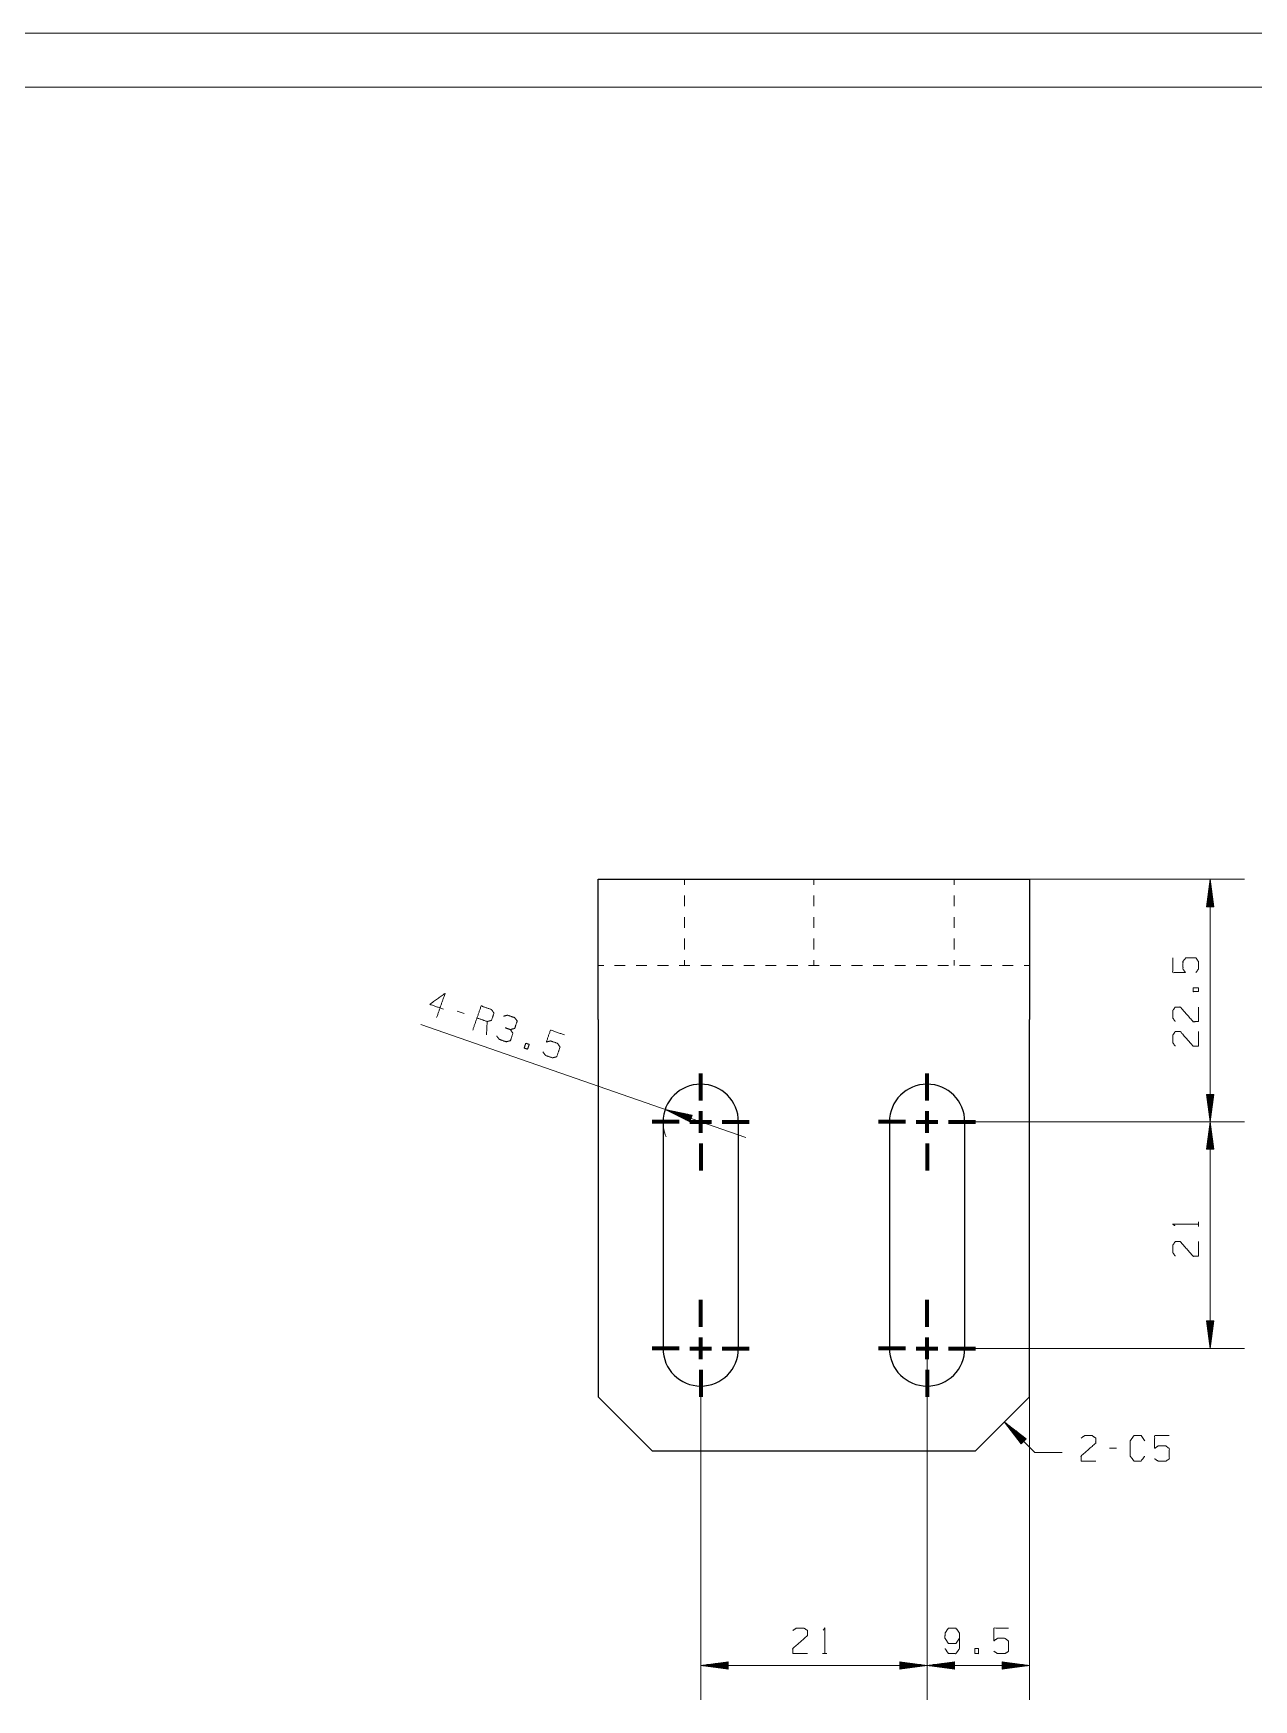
# Model space of a CAD drawing. Header units: millimetres. Extents: x 0 to 420, y 0 to 297.
# Drawn here: x 221.3 to 334.5, y 142.5 to 297 of the extents above; entities that cross this region are included whole.
import ezdxf

# ---------------------------------------------------------------- set-up
doc = ezdxf.new("R2010")
doc.units = ezdxf.units.MM
doc.layers.add('1', color=7, linetype='Continuous', true_color=0xffffff)

msp = doc.modelspace()

# ---------------------------------------------------------------- linework, layer by layer
at = {"layer": '1', "color": 132, "linetype": 'Continuous', "lineweight": 18}
for p, q in [((420, 297), (0, 297)), ((415, 292), (25, 292))]:
    msp.add_line(p, q, dxfattribs=at)
at = {"layer": '1', "color": 30, "linetype": 'Continuous', "lineweight": 25}
for p, q in [((273.69, 218.55), (313.69, 218.55)), ((273.69, 205.55), (273.69, 170.55)), ((313.69, 170.55), (313.69, 205.55)), ((279.69, 196.05), (279.69, 175.05)), ((286.69, 175.05), (286.69, 196.05)), ((300.69, 196.05), (300.69, 175.05)), ((307.69, 175.05), (307.69, 196.05)), ((273.69, 170.55), (278.69, 165.55)), ((308.69, 165.55), (313.69, 170.55)), ((278.69, 165.55), (308.69, 165.55))]:
    msp.add_line(p, q, dxfattribs=at)
at = {"layer": '1', "color": 43, "linetype": 'Continuous', "lineweight": 18}
for p, q in [((281.69, 218.55), (281.69, 218.05)), ((293.69, 218.05), (293.69, 218.55)), ((306.69, 218.05), (306.69, 218.55)), ((281.69, 217.05), (281.69, 216.05)), ((293.69, 216.05), (293.69, 217.05)), ((306.69, 216.05), (306.69, 217.05)), ((281.69, 215.05), (281.69, 214.05)), ((293.69, 214.05), (293.69, 215.05)), ((306.69, 214.05), (306.69, 215.05)), ((281.69, 213.05), (281.69, 212.05)), ((293.69, 212.05), (293.69, 213.05)), ((306.69, 212.05), (306.69, 213.05)), ((274.19, 210.55), (273.69, 210.55)), ((276.19, 210.55), (275.19, 210.55)), ((278.19, 210.55), (277.19, 210.55)), ((280.19, 210.55), (279.19, 210.55)), ((282.19, 210.55), (281.19, 210.55)), ((281.69, 211.05), (281.69, 210.55)), ((284.19, 210.55), (283.19, 210.55)), ((286.19, 210.55), (285.19, 210.55)), ((288.19, 210.55), (287.19, 210.55)), ((290.19, 210.55), (289.19, 210.55)), ((292.19, 210.55), (291.19, 210.55)), ((294.19, 210.55), (293.19, 210.55)), ((293.69, 210.55), (293.69, 211.05)), ((296.19, 210.55), (295.19, 210.55)), ((298.19, 210.55), (297.19, 210.55)), ((300.19, 210.55), (299.19, 210.55)), ((302.19, 210.55), (301.19, 210.55)), ((304.19, 210.55), (303.19, 210.55)), ((306.19, 210.55), (305.19, 210.55)), ((306.69, 210.55), (306.69, 211.05)), ((308.19, 210.55), (307.19, 210.55)), ((310.19, 210.55), (309.19, 210.55)), ((312.19, 210.55), (311.19, 210.55)), ((313.69, 210.55), (313.19, 210.55))]:
    msp.add_line(p, q, dxfattribs=at)
at = {"layer": '1', "color": 13, "linetype": 'Continuous', "lineweight": 18}
for p, q in [((313.69, 218.55), (333.63, 218.55)), ((330.45, 218.55), (330.12, 216.01)), ((330.37, 216.01), (330.37, 217.97)), ((330.42, 216.01), (330.42, 218.36)), ((330.78, 216.01), (330.45, 218.55)), ((330.45, 196.05), (330.45, 218.55)), ((330.48, 216.01), (330.48, 218.36)), ((330.53, 216.01), (330.53, 217.97)), ((330.17, 216.01), (330.17, 216.43)), ((330.22, 216.01), (330.22, 216.82)), ((330.27, 216.01), (330.27, 217.2)), ((330.32, 216.01), (330.32, 217.59)), ((330.58, 216.01), (330.58, 217.59)), ((330.63, 216.01), (330.63, 217.2)), ((330.68, 216.01), (330.68, 216.82)), ((330.73, 216.01), (330.73, 216.43)), ((330.12, 216.01), (330.12, 216.04)), ((330.12, 216.01), (330.12, 216.04)), ((330.12, 216.01), (330.78, 216.01)), ((330.78, 216.01), (330.78, 216.04)), ((330.78, 216.01), (330.78, 216.04)), ((287.38, 194.6), (257.21, 205.08)), ((330.12, 198.59), (330.12, 198.56)), ((330.12, 198.59), (330.12, 198.56)), ((330.12, 198.59), (330.45, 196.05)), ((330.78, 198.59), (330.12, 198.59)), ((330.17, 198.59), (330.17, 198.17)), ((330.22, 198.59), (330.22, 197.79)), ((330.27, 198.59), (330.27, 197.4)), ((330.32, 198.59), (330.32, 197.02)), ((330.37, 198.59), (330.37, 196.63)), ((330.42, 198.59), (330.42, 196.25)), ((330.45, 196.05), (330.78, 198.59)), ((330.48, 198.59), (330.48, 196.25)), ((330.53, 198.59), (330.53, 196.63)), ((330.58, 198.59), (330.58, 197.02)), ((330.63, 198.59), (330.63, 197.4)), ((330.68, 198.59), (330.68, 197.79)), ((330.73, 198.59), (330.73, 198.17)), ((330.78, 198.59), (330.78, 198.56)), ((330.78, 198.59), (330.78, 198.56)), ((282.39, 196.68), (279.88, 197.2)), ((279.88, 197.2), (282.17, 196.05)), ((282.27, 196.34), (280.05, 197.11)), ((282.29, 196.39), (280.07, 197.16)), ((282.25, 196.3), (280.4, 196.94)), ((282.3, 196.44), (280.45, 197.08)), ((282.24, 196.25), (280.75, 196.76)), ((282.32, 196.49), (280.83, 197)), ((282.22, 196.2), (281.1, 196.59)), ((282.34, 196.54), (281.21, 196.93)), ((282.2, 196.15), (281.44, 196.42)), ((282.35, 196.58), (281.59, 196.85)), ((282.37, 196.63), (281.98, 196.77)), ((282.17, 196.05), (282.39, 196.68)), ((282.39, 196.68), (282.36, 196.69)), ((282.39, 196.68), (282.36, 196.69)), ((282.19, 196.1), (281.79, 196.24)), ((282.17, 196.06), (282.14, 196.07)), ((282.17, 196.06), (282.14, 196.07)), ((308.69, 196.05), (333.63, 196.05)), ((308.69, 196.05), (333.63, 196.05)), ((330.45, 196.05), (330.12, 193.51)), ((330.32, 193.51), (330.32, 195.09)), ((330.37, 193.51), (330.37, 195.47)), ((330.42, 193.51), (330.42, 195.86)), ((330.78, 193.51), (330.45, 196.05)), ((330.45, 196.05), (330.45, 175.05)), ((330.48, 193.51), (330.48, 195.86)), ((330.53, 193.51), (330.53, 195.47)), ((330.58, 193.51), (330.58, 195.09)), ((330.12, 193.51), (330.12, 193.54)), ((330.12, 193.51), (330.12, 193.54)), ((330.12, 193.51), (330.78, 193.51)), ((330.17, 193.51), (330.17, 193.93)), ((330.22, 193.51), (330.22, 194.32)), ((330.27, 193.51), (330.27, 194.7)), ((330.63, 193.51), (330.63, 194.7)), ((330.68, 193.51), (330.68, 194.32)), ((330.73, 193.51), (330.73, 193.93)), ((330.78, 193.51), (330.78, 193.54)), ((330.78, 193.51), (330.78, 193.54)), ((330.12, 177.59), (330.12, 177.56)), ((330.12, 177.59), (330.12, 177.56)), ((330.12, 177.59), (330.45, 175.05)), ((330.78, 177.59), (330.12, 177.59)), ((330.17, 177.59), (330.17, 177.17)), ((330.22, 177.59), (330.22, 176.79)), ((330.27, 177.59), (330.27, 176.4)), ((330.32, 177.59), (330.32, 176.02)), ((330.37, 177.59), (330.37, 175.63)), ((330.42, 177.59), (330.42, 175.25)), ((330.45, 175.05), (330.78, 177.59)), ((330.48, 177.59), (330.48, 175.25)), ((330.53, 177.59), (330.53, 175.63)), ((330.58, 177.59), (330.58, 176.02)), ((330.63, 177.59), (330.63, 176.4)), ((330.68, 177.59), (330.68, 176.79)), ((330.73, 177.59), (330.73, 177.17)), ((330.78, 177.59), (330.78, 177.56)), ((330.78, 177.59), (330.78, 177.56)), ((304.19, 175.05), (304.19, 142.47)), ((304.19, 175.05), (304.19, 142.47)), ((308.69, 175.05), (333.63, 175.05)), ((283.19, 170.55), (283.19, 142.47)), ((313.69, 170.55), (313.69, 142.47)), ((313.39, 166.66), (311.36, 168.22)), ((311.36, 168.22), (312.92, 166.19)), ((314.18, 165.39), (311.36, 168.22)), ((313.13, 166.41), (311.47, 168.07)), ((313.17, 166.44), (311.51, 168.1)), ((313.1, 166.37), (311.71, 167.76)), ((313.21, 166.48), (311.82, 167.87)), ((313.06, 166.34), (311.95, 167.45)), ((313.24, 166.52), (312.13, 167.63)), ((313.03, 166.3), (312.18, 167.14)), ((313.28, 166.55), (312.44, 167.39)), ((313.31, 166.59), (312.74, 167.16)), ((313.35, 166.62), (313.05, 166.92)), ((312.99, 166.26), (312.42, 166.83)), ((312.95, 166.23), (312.66, 166.52)), ((312.92, 166.19), (312.9, 166.22)), ((312.92, 166.19), (312.9, 166.22)), ((312.92, 166.19), (313.39, 166.66)), ((313.39, 166.66), (313.36, 166.68)), ((313.39, 166.66), (313.36, 166.68)), ((314.18, 165.39), (316.72, 165.39)), ((285.73, 145.98), (283.19, 145.64)), ((283.19, 145.64), (285.73, 145.31)), ((304.19, 145.64), (283.19, 145.64)), ((285.73, 145.67), (283.38, 145.67)), ((285.73, 145.62), (283.38, 145.62)), ((285.73, 145.72), (283.76, 145.72)), ((285.73, 145.57), (283.76, 145.57)), ((285.73, 145.77), (284.15, 145.77)), ((285.73, 145.52), (284.15, 145.52)), ((285.73, 145.82), (284.54, 145.82)), ((285.73, 145.47), (284.54, 145.47)), ((285.73, 145.87), (284.92, 145.87)), ((285.73, 145.42), (284.92, 145.42)), ((285.73, 145.92), (285.31, 145.92)), ((285.73, 145.37), (285.31, 145.37)), ((285.73, 145.98), (285.69, 145.98)), ((285.73, 145.98), (285.69, 145.98)), ((285.73, 145.31), (285.69, 145.31)), ((285.73, 145.31), (285.69, 145.31)), ((285.73, 145.31), (285.73, 145.98)), ((301.65, 145.98), (301.68, 145.98)), ((301.65, 145.98), (301.68, 145.98)), ((301.65, 145.98), (301.65, 145.31)), ((304.19, 145.64), (301.65, 145.98)), ((301.65, 145.92), (302.06, 145.92)), ((301.65, 145.87), (302.45, 145.87)), ((301.65, 145.82), (302.83, 145.82)), ((301.65, 145.77), (303.22, 145.77)), ((301.65, 145.72), (303.61, 145.72)), ((301.65, 145.67), (303.99, 145.67)), ((301.65, 145.31), (304.19, 145.64)), ((301.65, 145.62), (303.99, 145.62)), ((301.65, 145.57), (303.61, 145.57)), ((301.65, 145.52), (303.22, 145.52)), ((301.65, 145.47), (302.83, 145.47)), ((301.65, 145.42), (302.45, 145.42)), ((301.65, 145.37), (302.06, 145.37)), ((301.65, 145.31), (301.68, 145.31)), ((301.65, 145.31), (301.68, 145.31)), ((306.73, 145.98), (304.19, 145.64)), ((304.19, 145.64), (306.73, 145.31)), ((304.19, 145.64), (313.69, 145.64)), ((306.73, 145.67), (304.38, 145.67)), ((306.73, 145.62), (304.38, 145.62)), ((306.73, 145.72), (304.76, 145.72)), ((306.73, 145.57), (304.76, 145.57)), ((306.73, 145.77), (305.15, 145.77)), ((306.73, 145.52), (305.15, 145.52)), ((306.73, 145.82), (305.54, 145.82)), ((306.73, 145.47), (305.54, 145.47)), ((306.73, 145.87), (305.92, 145.87)), ((306.73, 145.42), (305.92, 145.42)), ((306.73, 145.92), (306.31, 145.92)), ((306.73, 145.37), (306.31, 145.37)), ((306.73, 145.98), (306.69, 145.98)), ((306.73, 145.98), (306.69, 145.98)), ((306.73, 145.31), (306.69, 145.31)), ((306.73, 145.31), (306.69, 145.31)), ((306.73, 145.31), (306.73, 145.98)), ((311.15, 145.98), (311.18, 145.98)), ((311.15, 145.98), (311.18, 145.98)), ((311.15, 145.98), (311.15, 145.31)), ((313.69, 145.64), (311.15, 145.98)), ((311.15, 145.92), (311.56, 145.92)), ((311.15, 145.87), (311.95, 145.87)), ((311.15, 145.82), (312.33, 145.82)), ((311.15, 145.77), (312.72, 145.77)), ((311.15, 145.72), (313.11, 145.72)), ((311.15, 145.67), (313.49, 145.67)), ((311.15, 145.31), (313.69, 145.64)), ((311.15, 145.62), (313.49, 145.62)), ((311.15, 145.57), (313.11, 145.57)), ((311.15, 145.52), (312.72, 145.52)), ((311.15, 145.47), (312.33, 145.47)), ((311.15, 145.42), (311.95, 145.42)), ((311.15, 145.37), (311.56, 145.37)), ((311.15, 145.31), (311.18, 145.31)), ((311.15, 145.31), (311.18, 145.31))]:
    msp.add_line(p, q, dxfattribs=at)
at = {"layer": '1', "color": 95, "linetype": 'Continuous', "lineweight": 18}
for p, q in [((261.23, 206.11), (260.6, 206.33)), ((263.31, 204.12), (263.38, 205.36)), ((329.36, 186.35), (329.36, 186.77)), ((321.77, 165.78), (321.1, 165.78)), ((294.48, 146.74), (294.9, 146.74))]:
    msp.add_line(p, q, dxfattribs=at)
at = {"layer": '1', "color": 252, "linetype": 'Continuous', "lineweight": 70}
for p, q in [((283.19, 198.05), (283.19, 200.55)), ((304.19, 198.05), (304.19, 200.55)), ((283.19, 195.05), (283.19, 197.05)), ((304.19, 195.05), (304.19, 197.05)), ((281.19, 196.05), (278.69, 196.05)), ((282.19, 196.05), (284.19, 196.05)), ((285.19, 196.05), (287.69, 196.05)), ((302.19, 196.05), (299.69, 196.05)), ((303.19, 196.05), (305.19, 196.05)), ((306.19, 196.05), (308.69, 196.05)), ((283.19, 194.05), (283.19, 191.55)), ((304.19, 194.05), (304.19, 191.55)), ((283.19, 177.05), (283.19, 179.55)), ((304.19, 177.05), (304.19, 179.55)), ((281.19, 175.05), (278.69, 175.05)), ((282.19, 175.05), (284.19, 175.05)), ((283.19, 174.05), (283.19, 176.05)), ((285.19, 175.05), (287.69, 175.05)), ((302.19, 175.05), (299.69, 175.05)), ((303.19, 175.05), (305.19, 175.05)), ((304.19, 174.05), (304.19, 176.05)), ((306.19, 175.05), (308.69, 175.05)), ((283.19, 173.05), (283.19, 170.55)), ((304.19, 173.05), (304.19, 170.55))]:
    msp.add_line(p, q, dxfattribs=at)
at = {"layer": '1', "color": 30, "linetype": 'Continuous', "lineweight": 25}
for centre, start, end in [((283.19, 196.05), 0, 180), ((304.19, 196.05), 0, 180), ((283.19, 175.05), 180, 0), ((304.19, 175.05), 180, 0)]:
    msp.add_arc(centre, 3.5, start, end, dxfattribs=at)
at = {"layer": '1', "color": 13, "linetype": 'Continuous', "lineweight": 18}
msp.add_arc((283.19, 196.05), 3.5, 180, 203.0459, dxfattribs=at)
at = {"layer": '1', "color": 30, "linetype": 'Continuous', "lineweight": 25}
for points, knots in [([(273.69, 205.55), (273.69, 208.92), (273.69, 212.05), (273.69, 213.47), (273.69, 215.87), (273.69, 217.56), (273.69, 218.44), (273.69, 218.55)], [0, 0, 0.258819, 0.5, 0.608762, 0.793353, 0.92388, 0.991444, 1, 1]), ([(313.69, 218.55), (313.69, 218.11), (313.69, 216.81), (313.69, 215.87), (313.69, 213.47), (313.69, 210.53), (313.69, 207.25), (313.69, 205.55)], [0, 0, 0.034075, 0.133975, 0.206647, 0.391238, 0.617317, 0.869473, 1, 1])]:
    msp.add_open_spline(points, degree=1, knots=knots, dxfattribs=at)
at = {"layer": '1', "color": 95, "linetype": 'Continuous', "lineweight": 18}
for points, knots in [([(329.13, 209.9), (329.36, 210.23), (329.36, 210.92), (329.13, 211.26), (328.18, 211.26), (327.93, 210.92), (327.93, 210.23), (328.16, 209.9), (326.98, 209.9), (326.98, 211.26)], [0, 0, 0.062227, 0.168342, 0.230571, 0.376815, 0.441267, 0.547382, 0.609609, 0.79049, 1, 1]), ([(259.32, 206.51), (258.05, 206.95), (259.47, 207.97), (258.69, 205.72)], [0, 0, 0.24587, 0.565297, 1, 1]), ([(329.36, 208.13), (329.36, 208.47), (328.88, 208.47), (328.88, 208.13), (329.36, 208.13)], [0, 0, 0.207082, 0.5, 0.707082, 1, 1]), ([(262.04, 204.56), (262.82, 206.8), (263.77, 206.47), (264.01, 206.15), (263.77, 205.46), (263.38, 205.36), (262.43, 205.69)], [0, 0, 0.400951, 0.571034, 0.639277, 0.761673, 0.829917, 1, 1]), ([(265.53, 204.61), (265.93, 204.72), (266.16, 205.4), (265.92, 205.72), (265.27, 205.95), (264.88, 205.85)], [0, 0, 0.153876, 0.429855, 0.583731, 0.846124, 1, 1]), ([(327.21, 205.36), (326.98, 205.68), (326.98, 206.37), (327.21, 206.7), (327.68, 206.7), (328.88, 205.34), (329.36, 205.36), (329.36, 206.7)], [0, 0, 0.069694, 0.192978, 0.265273, 0.350228, 0.674739, 0.759753, 1, 1]), ([(264.26, 204.02), (264.49, 203.71), (265.14, 203.48), (265.53, 203.58), (265.77, 204.27), (265.53, 204.61), (265.05, 204.78)], [0, 0, 0.124122, 0.343687, 0.472447, 0.703378, 0.836731, 1, 1]), ([(268.55, 202.54), (268.79, 202.21), (269.44, 201.99), (269.83, 202.09), (270.14, 202.99), (269.91, 203.33), (269.26, 203.56), (268.87, 203.46), (269.25, 204.57), (270.54, 204.12)], [0, 0, 0.06223, 0.168344, 0.230573, 0.376819, 0.441268, 0.547384, 0.609609, 0.790488, 1, 1]), ([(327.21, 203.08), (326.98, 203.4), (326.98, 204.09), (327.21, 204.43), (327.68, 204.43), (328.88, 203.07), (329.36, 203.08), (329.36, 204.43)], [0, 0, 0.069694, 0.192978, 0.265273, 0.350228, 0.674739, 0.759753, 1, 1]), ([(266.81, 202.9), (267.12, 202.79), (267.28, 203.24), (266.96, 203.35), (266.81, 202.9)], [0, 0, 0.207095, 0.500004, 0.707087, 1, 1]), ([(327.18, 186.42), (326.98, 186.56), (329.36, 186.56)], [0, 0, 0.093493, 1, 1]), ([(327.21, 183.61), (326.98, 183.93), (326.98, 184.62), (327.21, 184.95), (327.68, 184.95), (328.88, 183.59), (329.36, 183.61), (329.36, 184.95)], [0, 0, 0.069691, 0.192975, 0.265273, 0.350228, 0.674739, 0.759753, 1, 1]), ([(318.49, 166.73), (318.81, 166.96), (319.5, 166.96), (319.83, 166.73), (319.83, 166.26), (318.47, 165.06), (318.49, 164.58), (319.83, 164.58)], [0, 0, 0.069694, 0.192979, 0.265273, 0.350226, 0.674741, 0.759753, 1, 1]), ([(324.37, 165.06), (324.03, 164.58), (323.38, 164.58), (323.04, 165.06), (323.04, 166.48), (323.38, 166.96), (324.05, 166.96), (324.38, 166.48)], [0, 0, 0.114569, 0.243367, 0.357935, 0.638585, 0.753152, 0.885431, 1, 1]), ([(325.3, 164.81), (325.64, 164.58), (326.33, 164.58), (326.66, 164.81), (326.66, 165.76), (326.33, 166.01), (325.64, 166.01), (325.3, 165.78), (325.3, 166.96), (326.66, 166.96)], [0, 0, 0.062227, 0.168343, 0.230573, 0.376817, 0.441268, 0.547383, 0.609609, 0.79049, 1, 1]), ([(291.74, 148.89), (292.06, 149.11), (292.75, 149.11), (293.09, 148.89), (293.09, 148.41), (291.73, 147.21), (291.74, 146.74), (293.09, 146.74)], [0, 0, 0.069691, 0.192976, 0.265274, 0.350227, 0.67474, 0.759752, 1, 1]), ([(294.55, 148.91), (294.69, 149.11), (294.69, 146.74)], [0, 0, 0.093491, 1, 1]), ([(305.86, 147.21), (306.17, 146.74), (306.86, 146.74), (307.2, 147.21), (307.2, 148.64), (306.86, 149.11), (306.17, 149.11), (305.86, 148.64), (305.84, 148.16), (306.17, 147.69), (306.86, 147.69), (307.2, 148.16)], [0, 0, 0.076856, 0.169524, 0.247728, 0.439296, 0.517501, 0.610169, 0.687025, 0.750925, 0.829127, 0.921796, 1, 1]), ([(310.39, 146.96), (310.73, 146.74), (311.42, 146.74), (311.75, 146.96), (311.75, 147.91), (311.42, 148.16), (310.73, 148.16), (310.39, 147.94), (310.39, 149.11), (311.75, 149.11)], [0, 0, 0.062229, 0.168345, 0.230571, 0.376816, 0.441264, 0.547379, 0.609609, 0.79049, 1, 1]), ([(308.63, 146.74), (308.96, 146.74), (308.96, 147.21), (308.63, 147.21), (308.63, 146.74)], [0, 0, 0.207092, 0.5, 0.707092, 1, 1])]:
    msp.add_open_spline(points, degree=1, knots=knots, dxfattribs=at)

doc.saveas('drawing.dxf')
